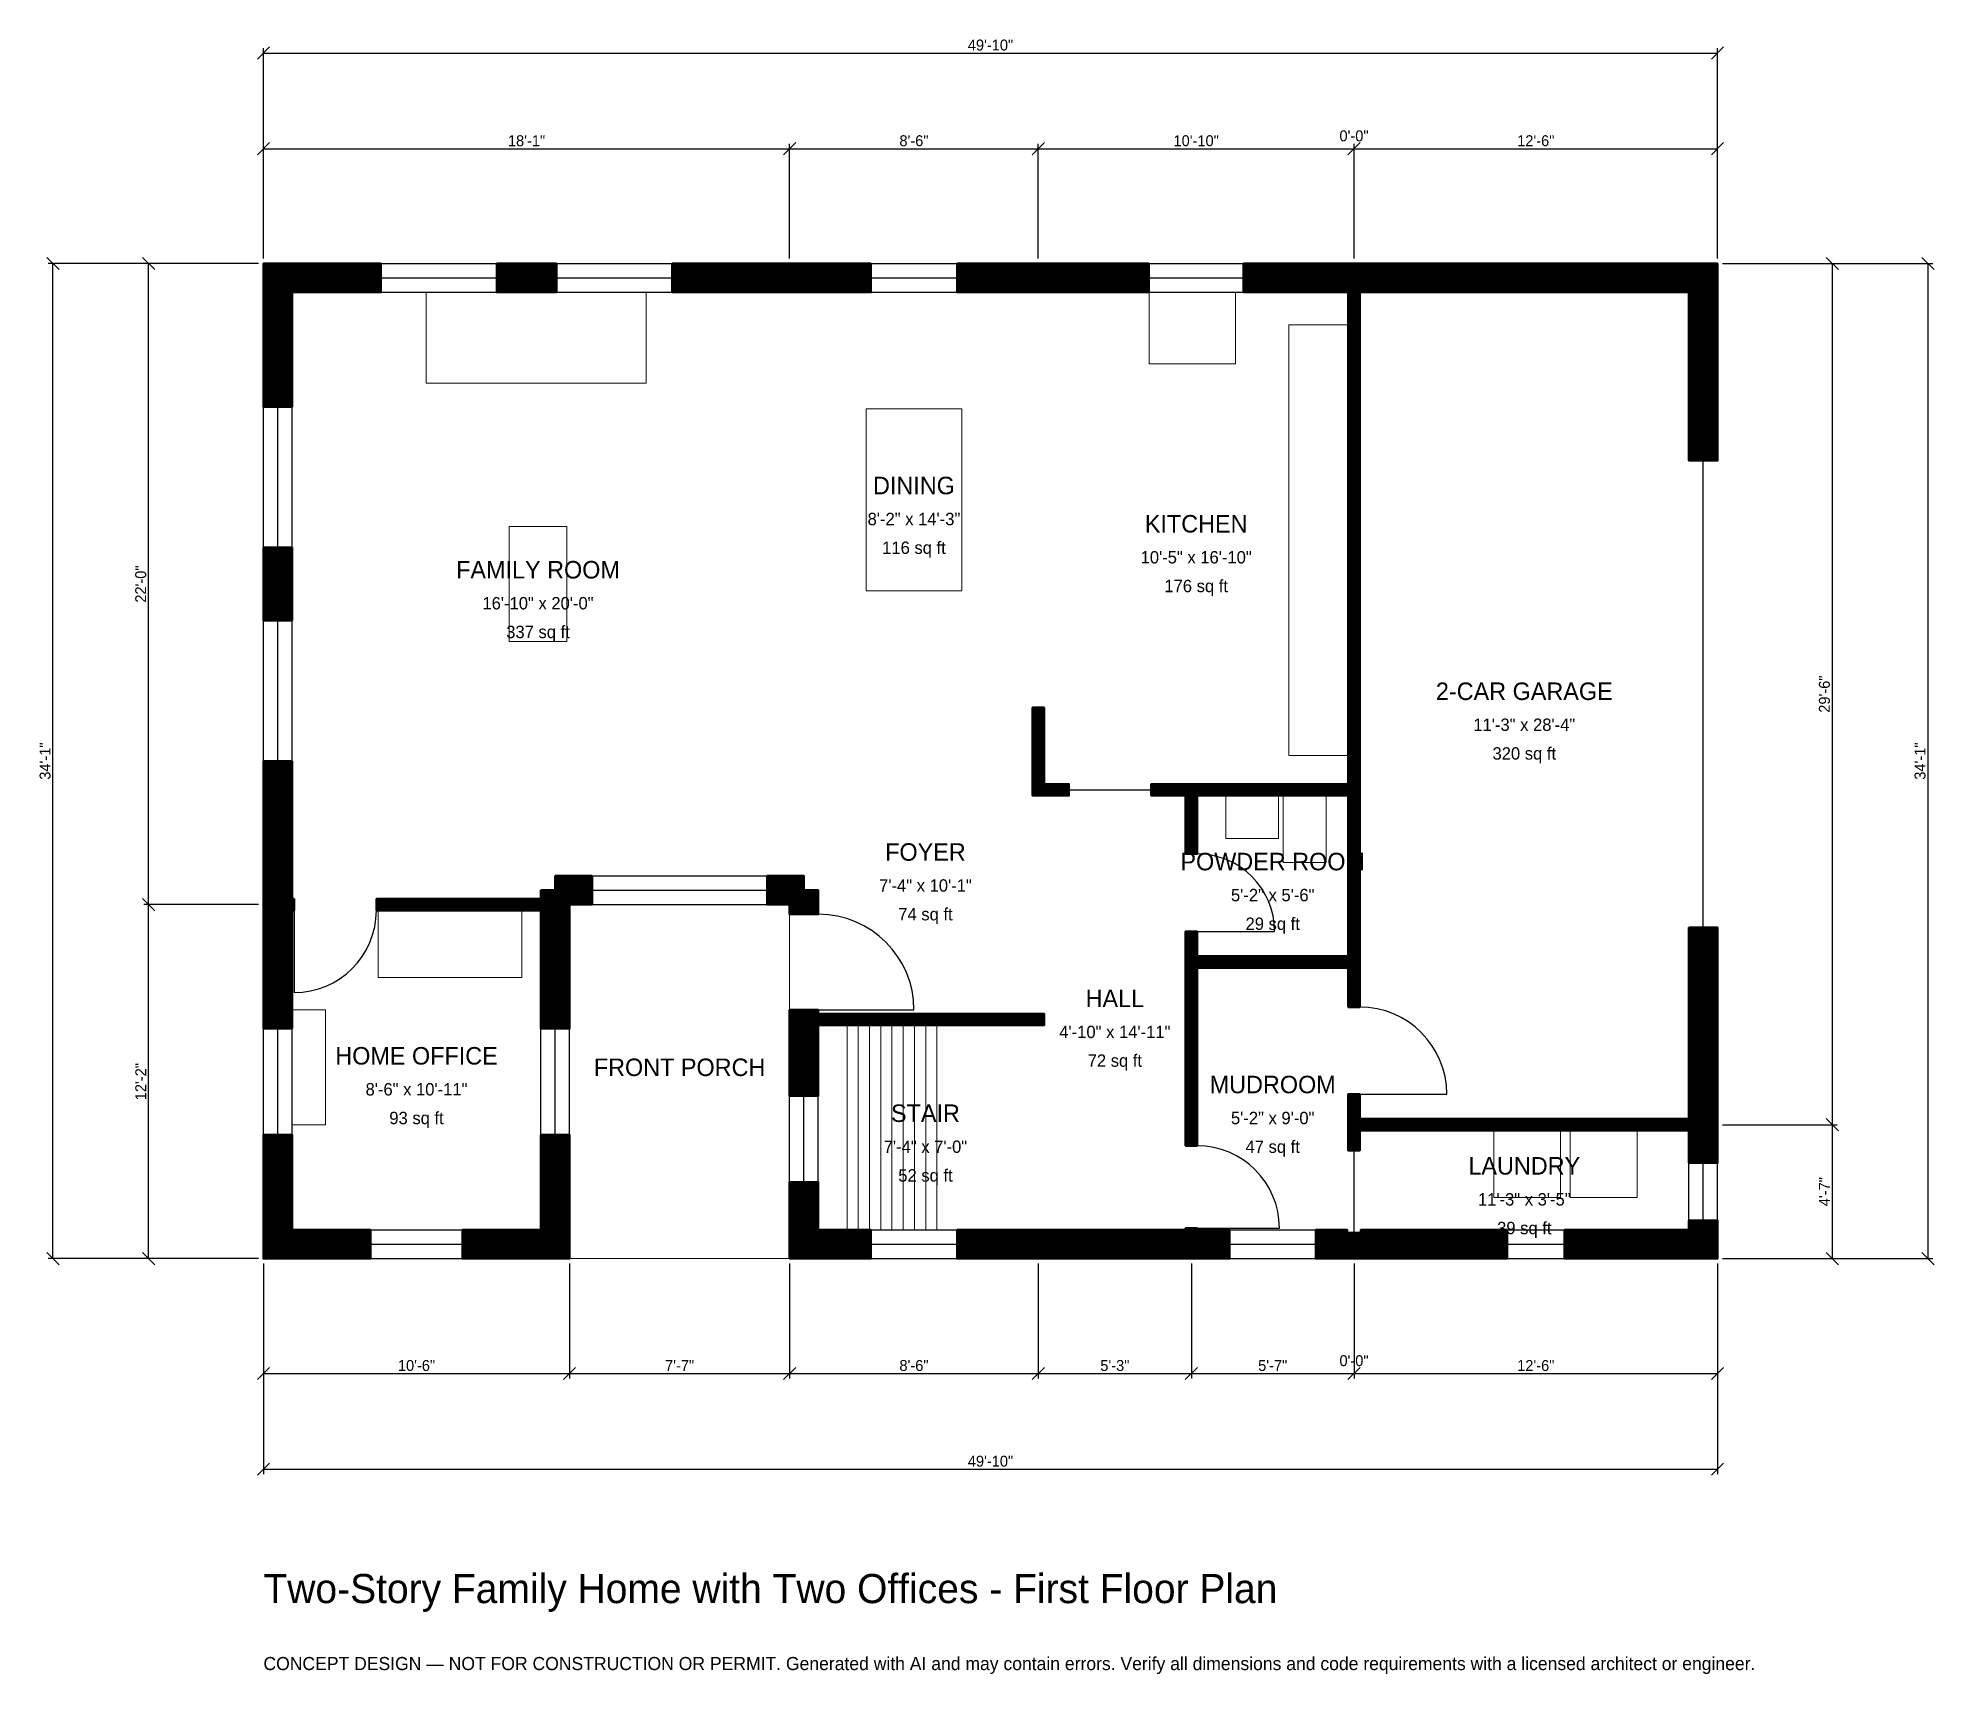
# Model space of a CAD drawing. Header units: inches. Extents: x -93 to 688, y -171 to 502.
import ezdxf
from ezdxf.enums import TextEntityAlignment as Align

# ---------------------------------------------------------------- set-up
doc = ezdxf.new("R2010")
doc.units = ezdxf.units.IN
doc.header["$MEASUREMENT"] = 0
doc.linetypes.add('DASHED', pattern=[0.6, 0.5, -0.1])
for name, color, linetype, lineweight in [('A-ANNO-DIMS', 1, 'Continuous', 13), ('A-ANNO-TEXT', 7, 'Continuous', 18), ('A-AREA-IDEN', 7, 'Continuous', 18), ('A-DOOR', 2, 'Continuous', 25), ('A-FLOR-FIXT', 9, 'Continuous', 13), ('A-FLOR-STRS', 3, 'Continuous', 18), ('A-FURN', 9, 'Continuous', 13), ('A-GLAZ', 4, 'Continuous', 25), ('A-SITE-PAVE', 8, 'Continuous', 13), ('A-WALL', 7, 'Continuous', 50), ('A-WALL-PATT', 8, 'Continuous', 13)]:
    doc.layers.add(name, color=color, linetype=linetype, lineweight=lineweight)
doc.dimstyles.new('PLAN', dxfattribs={"dimtxt": 4.5, "dimasz": 3, "dimexe": 2, "dimexo": 2, "dimgap": 1, "dimtad": 1, "dimdec": 0, "dimlunit": 4, "dimtsz": 2.5, "dimcen": 2.5, "dimclrd": 1, "dimclre": 1, "dimazin": 3, "dimtfac": 1, "dimtmove": 0, "dimatfit": 3})

msp = doc.modelspace()

# ---------------------------------------------------------------- hatches: boundary and pattern name
at = {"layer": 'A-WALL-PATT'}
h = msp.add_hatch(dxfattribs=at)
h.set_pattern_fill('ANSI31', color=8, scale=0.8)
h.paths.add_polyline_path([(0, 143.3071), (0, 148.0315), (0, 148.0315), (0, 151.5748), (0, 204.6588), (11.811, 204.6588), (11.811, 151.5748), (11.811, 148.0315), (12.5984, 148.0315), (12.5984, 143.3071), (11.811, 143.3071), (11.811, 139.7638), (11.811, 94.685), (0, 94.685), (0, 139.7638), (0, 143.3071), (0, 143.3071)])
h.paths.add_polyline_path([(0, 292.5853), (11.811, 292.5853), (11.811, 262.5328), (0, 262.5328), (0, 292.5853)])
h.paths.add_polyline_path([(0, 397.6378), (0, 397.6378), (0, 409.4488), (0, 409.4488), (0, 409.4489), (11.811, 409.4489), (11.811, 409.4488), (48.3596, 409.4488), (48.3596, 397.6378), (11.811, 397.6378), (11.811, 350.4593), (0, 350.4593), (0, 397.6378)])
h.paths.add_polyline_path([(120.5381, 409.4488), (120.5381, 397.6378), (95.9974, 397.6378), (95.9974, 409.4488), (120.5381, 409.4488)])
h.paths.add_polyline_path([(210.6299, 409.4488), (222.4409, 409.4488), (250, 409.4488), (250, 397.6378), (222.4409, 397.6378), (210.6299, 397.6378), (168.1759, 397.6378), (168.1759, 409.4488), (210.6299, 409.4488)])
h.paths.add_polyline_path([(312.9921, 409.4488), (324.8031, 409.4488), (364.3701, 409.4488), (364.3701, 397.6378), (324.8031, 397.6378), (312.9921, 397.6378), (285.4331, 397.6378), (285.4331, 409.4488), (312.9921, 409.4488)])
h.paths.add_polyline_path([(442.9134, 409.4488), (446.4567, 409.4488), (446.4567, 409.4489), (451.1811, 409.4489), (451.1811, 409.4488), (454.7244, 409.4488), (586.6142, 409.4488), (586.6142, 409.4489), (598.4252, 409.4489), (598.4252, 409.4488), (598.4252, 409.4488), (598.4252, 397.6378), (598.4252, 397.6378), (598.4252, 328.3465), (586.6142, 328.3465), (586.6142, 397.6378), (454.7244, 397.6378), (451.1811, 397.6378), (451.1811, 195.2756), (451.1811, 190.5512), (451.1811, 124.4094), (451.1811, 119.685), (451.1811, 103.5433), (446.4567, 103.5433), (446.4567, 119.685), (384.252, 119.685), (384.252, 46.4567), (379.5276, 46.4567), (379.5276, 119.685), (379.5276, 124.4094), (379.5276, 134.6457), (384.252, 134.6457), (384.252, 124.4094), (446.4567, 124.4094), (446.4567, 190.5512), (384.252, 190.5512), (384.252, 166.5354), (379.5276, 166.5354), (379.5276, 190.5512), (365.3543, 190.5512), (365.3543, 195.2756), (379.5276, 195.2756), (384.252, 195.2756), (446.4567, 195.2756), (446.4567, 397.6378), (442.9134, 397.6378), (403.3465, 397.6378), (403.3465, 409.4488), (442.9134, 409.4488)])
h.paths.add_polyline_path([(598.4252, 61.0236), (598.4252, 57.4803), (598.4252, 57.4803), (598.4252, 52.7559), (598.4252, 52.7559), (598.4252, 49.2126), (598.4252, 39.3701), (586.6142, 39.3701), (586.6142, 49.2126), (586.6142, 52.7559), (451.1811, 52.7559), (451.1811, 44.4882), (446.4567, 44.4882), (446.4567, 52.7559), (446.4567, 57.4803), (446.4567, 67.7165), (451.1811, 67.7165), (451.1811, 57.4803), (586.6142, 57.4803), (586.6142, 61.0236), (586.6142, 136.2205), (598.4252, 136.2205), (598.4252, 61.0236)])
h.paths.add_polyline_path([(598.4252, 11.811), (598.4252, 11.811), (598.4252, 0), (598.4252, 0), (598.4252, 0), (586.6142, 0), (586.6142, 0), (535.4331, 0), (535.4331, 11.811), (586.6142, 11.811), (586.6142, 15.748), (598.4252, 15.748), (598.4252, 11.811)])
h.paths.add_polyline_path([(454.7244, 0), (451.1811, 0), (451.1811, 0), (446.4567, 0), (446.4567, 0), (442.9134, 0), (433.0709, 0), (433.0709, 11.811), (442.9134, 11.811), (446.063, 11.811), (446.063, 10.6299), (451.5748, 10.6299), (451.5748, 11.811), (454.7244, 11.811), (511.811, 11.811), (511.811, 0), (454.7244, 0)])
h.paths.add_polyline_path([(387.7953, 0), (384.252, 0), (384.252, 0), (379.5276, 0), (379.5276, 0), (375.9843, 0), (324.8031, 0), (312.9921, 0), (285.4331, 0), (285.4331, 11.811), (312.9921, 11.811), (324.8031, 11.811), (375.9843, 11.811), (379.5276, 11.811), (379.5276, 12.5984), (384.252, 12.5984), (384.252, 11.811), (387.7953, 11.811), (397.6378, 11.811), (397.6378, 0), (387.7953, 0)])
h.paths.add_polyline_path([(228.3465, 0), (228.3465, 0), (216.5354, 0), (216.5354, 0), (216.5354, 0), (216.5354, 11.811), (216.5354, 11.811), (216.5354, 31.4961), (228.3465, 31.4961), (228.3465, 11.811), (250, 11.811), (250, 0), (228.3465, 0)])
h.paths.add_polyline_path([(216.5354, 92.5197), (216.5354, 96.063), (216.5354, 96.063), (216.5354, 100.7874), (216.5354, 100.7874), (216.5354, 102.3622), (228.3465, 102.3622), (228.3465, 100.7874), (321.2598, 100.7874), (321.2598, 96.063), (228.3465, 96.063), (228.3465, 92.5197), (228.3465, 66.9291), (216.5354, 66.9291), (216.5354, 92.5197)])
h.paths.add_polyline_path([(216.5354, 145.6693), (207.2835, 145.6693), (207.2835, 157.4803), (222.4409, 157.4803), (222.4409, 151.5748), (228.3465, 151.5748), (228.3465, 141.7323), (216.5354, 141.7323), (216.5354, 145.6693)])
h.paths.add_polyline_path([(128.3465, 145.6693), (128.3465, 145.6693), (125.9843, 145.6693), (125.9843, 143.3071), (125.9843, 143.3071), (125.9843, 94.685), (114.1732, 94.685), (114.1732, 143.3071), (46.4567, 143.3071), (46.4567, 148.0315), (114.1732, 148.0315), (114.1732, 151.5748), (120.0787, 151.5748), (120.0787, 157.4803), (135.2362, 157.4803), (135.2362, 145.6693), (128.3465, 145.6693)])
h.paths.add_polyline_path([(125.9843, 11.811), (125.9843, 11.811), (125.9843, 0), (125.9843, 0), (125.9843, 0), (114.1732, 0), (114.1732, 0), (81.8898, 0), (81.8898, 11.811), (114.1732, 11.811), (114.1732, 50.9843), (125.9843, 50.9843), (125.9843, 11.811)])
h.paths.add_polyline_path([(11.811, 0), (11.811, 0), (0, 0), (0, 0), (0, 0), (0, 11.811), (0, 11.811), (0, 50.9843), (11.811, 50.9843), (11.811, 11.811), (44.0945, 11.811), (44.0945, 0), (11.811, 0)])
h.paths.add_polyline_path([(321.2598, 190.5512), (316.5354, 190.5512), (316.5354, 195.2756), (316.5354, 226.7717), (321.2598, 226.7717), (321.2598, 195.2756), (331.4961, 195.2756), (331.4961, 190.5512), (321.2598, 190.5512)])

# ---------------------------------------------------------------- linework, layer by layer
at = {"layer": 'A-DOOR', "linetype": 'DASHED'}
msp.add_line((592.5197, 136.2205), (592.5197, 328.3465), dxfattribs=at)
at = {"layer": 'A-DOOR'}
for p, q in [((331.4961, 192.9134), (365.3543, 192.9134)), ((12.5984, 143.3071), (12.5984, 109.4488)), ((384.252, 134.6457), (416.1417, 134.6457)), ((228.3465, 102.3622), (267.7165, 102.3622)), ((451.1811, 67.7165), (487.0079, 67.7165)), ((448.8189, 10.6299), (448.8189, 44.4882)), ((384.252, 12.5984), (418.1102, 12.5984))]:
    msp.add_line(p, q, dxfattribs=at)
for centre, radius, start, end in [((384.252, 134.6457), 31.8898, 0, 90), ((12.5984, 143.3071), 33.8583, 270, 360), ((228.3465, 102.3622), 39.3701, 0, 90), ((451.1811, 67.7165), 35.8268, 0, 90), ((384.252, 12.5984), 33.8583, 0, 90)]:
    msp.add_arc(centre, radius, start, end, dxfattribs=at)
at = {"layer": 'A-FLOR-FIXT'}
for points in [[(422.0472, 207.0866), (446.4567, 207.0866), (446.4567, 384.252), (422.0472, 384.252)], [(396.063, 172.8346), (417.7165, 172.8346), (417.7165, 190.5512), (396.063, 190.5512)], [(419.685, 162.9921), (437.4016, 162.9921), (437.4016, 190.5512), (419.685, 190.5512)]]:
    msp.add_lwpolyline(points, close=True, dxfattribs=at)
at = {"layer": 'A-FLOR-STRS'}
for p, q in [((240.1575, 11.811), (240.1575, 96.063)), ((244.7835, 11.811), (244.7835, 96.063)), ((249.4094, 11.811), (249.4094, 96.063)), ((254.0354, 11.811), (254.0354, 96.063)), ((258.6614, 11.811), (258.6614, 96.063)), ((263.2874, 11.811), (263.2874, 96.063)), ((267.9134, 11.811), (267.9134, 96.063)), ((272.5394, 11.811), (272.5394, 96.063)), ((277.1654, 11.811), (277.1654, 96.063))]:
    msp.add_line(p, q, dxfattribs=at)
at = {"layer": 'A-FURN'}
for points in [[(66.9291, 360.2362), (157.4803, 360.2362), (157.4803, 397.6378), (66.9291, 397.6378)], [(364.5669, 368.1102), (400, 368.1102), (400, 397.6378), (364.5669, 397.6378)], [(248.0315, 274.8031), (287.4016, 274.8031), (287.4016, 349.6063), (248.0315, 349.6063)], [(101.1811, 253.937), (124.8031, 253.937), (124.8031, 301.1811), (101.1811, 301.1811)], [(47.2441, 115.748), (106.2992, 115.748), (106.2992, 143.3071), (47.2441, 143.3071)], [(11.811, 55.1181), (25.5906, 55.1181), (25.5906, 102.3622), (11.811, 102.3622)], [(506.2992, 25.1969), (533.8583, 25.1969), (533.8583, 52.7559), (506.2992, 52.7559)], [(537.7953, 25.1969), (565.3543, 25.1969), (565.3543, 52.7559), (537.7953, 52.7559)]]:
    msp.add_lwpolyline(points, close=True, dxfattribs=at)
at = {"layer": 'A-GLAZ'}
for p, q in [((48.3596, 409.4488), (95.9974, 409.4488)), ((120.5381, 409.4488), (168.1759, 409.4488)), ((250, 409.4488), (285.4331, 409.4488)), ((364.3701, 409.4488), (403.3465, 409.4488)), ((48.3596, 403.5433), (95.9974, 403.5433)), ((120.5381, 403.5433), (168.1759, 403.5433)), ((250, 403.5433), (285.4331, 403.5433)), ((364.3701, 403.5433), (403.3465, 403.5433)), ((48.3596, 397.6378), (95.9974, 397.6378)), ((120.5381, 397.6378), (168.1759, 397.6378)), ((250, 397.6378), (285.4331, 397.6378)), ((364.3701, 397.6378), (403.3465, 397.6378)), ((0, 292.5853), (0, 350.4593)), ((5.9055, 292.5853), (5.9055, 350.4593)), ((11.811, 292.5853), (11.811, 350.4593)), ((0, 204.6588), (0, 262.5328)), ((5.9055, 204.6588), (5.9055, 262.5328)), ((11.811, 204.6588), (11.811, 262.5328)), ((135.2362, 157.4803), (207.2835, 157.4803)), ((135.2362, 151.5748), (207.2835, 151.5748)), ((135.2362, 145.6693), (207.2835, 145.6693)), ((0, 50.9843), (0, 94.685)), ((5.9055, 50.9843), (5.9055, 94.685)), ((11.811, 50.9843), (11.811, 94.685)), ((114.1732, 50.9843), (114.1732, 94.685)), ((120.0787, 50.9843), (120.0787, 94.685)), ((125.9843, 50.9843), (125.9843, 94.685)), ((216.5354, 31.4961), (216.5354, 66.9291)), ((222.4409, 31.4961), (222.4409, 66.9291)), ((228.3465, 31.4961), (228.3465, 66.9291)), ((586.6142, 15.748), (586.6142, 39.3701)), ((592.5197, 15.748), (592.5197, 39.3701)), ((598.4252, 15.748), (598.4252, 39.3701)), ((44.0945, 11.811), (81.8898, 11.811)), ((250, 11.811), (285.4331, 11.811)), ((397.6378, 11.811), (433.0709, 11.811)), ((511.811, 11.811), (535.4331, 11.811)), ((44.0945, 5.9055), (81.8898, 5.9055)), ((44.0945, 0), (81.8898, 0)), ((250, 5.9055), (285.4331, 5.9055)), ((250, 0), (285.4331, 0)), ((397.6378, 5.9055), (433.0709, 5.9055)), ((397.6378, 0), (433.0709, 0)), ((511.811, 5.9055), (535.4331, 5.9055)), ((511.811, 0), (535.4331, 0))]:
    msp.add_line(p, q, dxfattribs=at)
at = {"layer": 'A-SITE-PAVE', "linetype": 'DASHED'}
msp.add_lwpolyline([(125.9843, 0), (216.5354, 0), (216.5354, 145.6693), (125.9843, 145.6693)], close=True, dxfattribs=at)
at = {"layer": 'A-WALL'}
for points in [[(0, 397.6378), (0, 397.6378), (0, 409.4488), (0, 409.4488), (0, 409.4489), (11.811, 409.4489), (11.811, 409.4488), (48.3596, 409.4488), (48.3596, 397.6378), (11.811, 397.6378), (11.811, 350.4593), (0, 350.4593), (0, 397.6378)], [(120.5381, 409.4488), (120.5381, 397.6378), (95.9974, 397.6378), (95.9974, 409.4488), (120.5381, 409.4488)], [(210.6299, 409.4488), (222.4409, 409.4488), (250, 409.4488), (250, 397.6378), (222.4409, 397.6378), (210.6299, 397.6378), (168.1759, 397.6378), (168.1759, 409.4488), (210.6299, 409.4488)], [(312.9921, 409.4488), (324.8031, 409.4488), (364.3701, 409.4488), (364.3701, 397.6378), (324.8031, 397.6378), (312.9921, 397.6378), (285.4331, 397.6378), (285.4331, 409.4488), (312.9921, 409.4488)], [(442.9134, 409.4488), (446.4567, 409.4488), (446.4567, 409.4489), (451.1811, 409.4489), (451.1811, 409.4488), (454.7244, 409.4488), (586.6142, 409.4488), (586.6142, 409.4489), (598.4252, 409.4489), (598.4252, 409.4488), (598.4252, 409.4488), (598.4252, 397.6378), (598.4252, 397.6378), (598.4252, 328.3465), (586.6142, 328.3465), (586.6142, 397.6378), (454.7244, 397.6378), (451.1811, 397.6378), (451.1811, 195.2756), (451.1811, 190.5512), (451.1811, 124.4094), (451.1811, 119.685), (451.1811, 103.5433), (446.4567, 103.5433), (446.4567, 119.685), (384.252, 119.685), (384.252, 46.4567), (379.5276, 46.4567), (379.5276, 119.685), (379.5276, 124.4094), (379.5276, 134.6457), (384.252, 134.6457), (384.252, 124.4094), (446.4567, 124.4094), (446.4567, 190.5512), (384.252, 190.5512), (384.252, 166.5354), (379.5276, 166.5354), (379.5276, 190.5512), (365.3543, 190.5512), (365.3543, 195.2756), (379.5276, 195.2756), (384.252, 195.2756), (446.4567, 195.2756), (446.4567, 397.6378), (442.9134, 397.6378), (403.3465, 397.6378), (403.3465, 409.4488), (442.9134, 409.4488)], [(0, 292.5853), (11.811, 292.5853), (11.811, 262.5328), (0, 262.5328), (0, 292.5853)], [(321.2598, 190.5512), (316.5354, 190.5512), (316.5354, 195.2756), (316.5354, 226.7717), (321.2598, 226.7717), (321.2598, 195.2756), (331.4961, 195.2756), (331.4961, 190.5512), (321.2598, 190.5512)], [(0, 143.3071), (0, 148.0315), (0, 148.0315), (0, 151.5748), (0, 204.6588), (11.811, 204.6588), (11.811, 151.5748), (11.811, 148.0315), (12.5984, 148.0315), (12.5984, 143.3071), (11.811, 143.3071), (11.811, 139.7638), (11.811, 94.685), (0, 94.685), (0, 139.7638), (0, 143.3071), (0, 143.3071)], [(128.3465, 145.6693), (128.3465, 145.6693), (125.9843, 145.6693), (125.9843, 143.3071), (125.9843, 143.3071), (125.9843, 94.685), (114.1732, 94.685), (114.1732, 143.3071), (46.4567, 143.3071), (46.4567, 148.0315), (114.1732, 148.0315), (114.1732, 151.5748), (120.0787, 151.5748), (120.0787, 157.4803), (135.2362, 157.4803), (135.2362, 145.6693), (128.3465, 145.6693)], [(216.5354, 145.6693), (207.2835, 145.6693), (207.2835, 157.4803), (222.4409, 157.4803), (222.4409, 151.5748), (228.3465, 151.5748), (228.3465, 141.7323), (216.5354, 141.7323), (216.5354, 145.6693)], [(598.4252, 61.0236), (598.4252, 57.4803), (598.4252, 57.4803), (598.4252, 52.7559), (598.4252, 52.7559), (598.4252, 49.2126), (598.4252, 39.3701), (586.6142, 39.3701), (586.6142, 49.2126), (586.6142, 52.7559), (451.1811, 52.7559), (451.1811, 44.4882), (446.4567, 44.4882), (446.4567, 52.7559), (446.4567, 57.4803), (446.4567, 67.7165), (451.1811, 67.7165), (451.1811, 57.4803), (586.6142, 57.4803), (586.6142, 61.0236), (586.6142, 136.2205), (598.4252, 136.2205), (598.4252, 61.0236)], [(216.5354, 92.5197), (216.5354, 96.063), (216.5354, 96.063), (216.5354, 100.7874), (216.5354, 100.7874), (216.5354, 102.3622), (228.3465, 102.3622), (228.3465, 100.7874), (321.2598, 100.7874), (321.2598, 96.063), (228.3465, 96.063), (228.3465, 92.5197), (228.3465, 66.9291), (216.5354, 66.9291), (216.5354, 92.5197)], [(11.811, 0), (11.811, 0), (0, 0), (0, 0), (0, 0), (0, 11.811), (0, 11.811), (0, 50.9843), (11.811, 50.9843), (11.811, 11.811), (44.0945, 11.811), (44.0945, 0), (11.811, 0)], [(125.9843, 11.811), (125.9843, 11.811), (125.9843, 0), (125.9843, 0), (125.9843, 0), (114.1732, 0), (114.1732, 0), (81.8898, 0), (81.8898, 11.811), (114.1732, 11.811), (114.1732, 50.9843), (125.9843, 50.9843), (125.9843, 11.811)], [(228.3465, 0), (228.3465, 0), (216.5354, 0), (216.5354, 0), (216.5354, 0), (216.5354, 11.811), (216.5354, 11.811), (216.5354, 31.4961), (228.3465, 31.4961), (228.3465, 11.811), (250, 11.811), (250, 0), (228.3465, 0)], [(598.4252, 11.811), (598.4252, 11.811), (598.4252, 0), (598.4252, 0), (598.4252, 0), (586.6142, 0), (586.6142, 0), (535.4331, 0), (535.4331, 11.811), (586.6142, 11.811), (586.6142, 15.748), (598.4252, 15.748), (598.4252, 11.811)], [(387.7953, 0), (384.252, 0), (384.252, 0), (379.5276, 0), (379.5276, 0), (375.9843, 0), (324.8031, 0), (312.9921, 0), (285.4331, 0), (285.4331, 11.811), (312.9921, 11.811), (324.8031, 11.811), (375.9843, 11.811), (379.5276, 11.811), (379.5276, 12.5984), (384.252, 12.5984), (384.252, 11.811), (387.7953, 11.811), (397.6378, 11.811), (397.6378, 0), (387.7953, 0)], [(454.7244, 0), (451.1811, 0), (451.1811, 0), (446.4567, 0), (446.4567, 0), (442.9134, 0), (433.0709, 0), (433.0709, 11.811), (442.9134, 11.811), (446.063, 11.811), (446.063, 10.6299), (451.5748, 10.6299), (451.5748, 11.811), (454.7244, 11.811), (511.811, 11.811), (511.811, 0), (454.7244, 0)]]:
    msp.add_lwpolyline(points, close=True, dxfattribs=at)

# ---------------------------------------------------------------- texts
at = {"layer": 'A-ANNO-TEXT'}
for s, height, p in [('Two-Story Family Home with Two Offices - First Floor Plan', 12, (0, -141.7323)), ('CONCEPT DESIGN — NOT FOR CONSTRUCTION OR PERMIT. Generated with AI and may contain errors. Verify all dimensions and code requirements with a licensed architect or engineer.', 5.4, (0, -169.2913))]:
    msp.add_text(s, height=height, dxfattribs=at).set_placement(p)
at = {"layer": 'A-AREA-IDEN'}
for s, height, p in [('DINING', 7.2, (267.7165, 318.1102)), ('8\'-2" x 14\'-3"', 5.1, (267.7165, 304.3307)), ('KITCHEN', 7.2, (383.8583, 302.3622)), ('116 sq ft', 5.1, (267.7165, 292.5197)), ('10\'-5" x 16\'-10"', 5.1, (383.8583, 288.5827)), ('FAMILY ROOM', 7.2, (112.9921, 283.4646)), ('176 sq ft', 5.1, (383.8583, 276.7717)), ('16\'-10" x 20\'-0"', 5.1, (112.9921, 269.685)), ('337 sq ft', 5.1, (112.9921, 257.874)), ('2-CAR GARAGE', 7.2, (518.8976, 233.4646)), ('11\'-3" x 28\'-4"', 5.1, (518.8976, 219.685)), ('320 sq ft', 5.1, (518.8976, 207.874)), ('FOYER', 7.2, (272.4409, 167.3228)), ('POWDER ROOM', 7.2, (415.3543, 163.3858)), ('7\'-4" x 10\'-1"', 5.1, (272.4409, 153.5433)), ('5\'-2" x 5\'-6"', 5.1, (415.3543, 149.6063)), ('74 sq ft', 5.1, (272.4409, 141.7323)), ('29 sq ft', 5.1, (415.3543, 137.7953)), ('HALL', 7.2, (350.3937, 107.0866)), ('4\'-10" x 14\'-11"', 5.1, (350.3937, 93.3071)), ('HOME OFFICE', 7.2, (62.9921, 83.4646)), ('FRONT PORCH', 7.2, (171.2598, 78.7402)), ('72 sq ft', 5.1, (350.3937, 81.4961)), ('8\'-6" x 10\'-11"', 5.1, (62.9921, 69.685)), ('MUDROOM', 7.2, (415.3543, 71.6535)), ('STAIR', 7.2, (272.4409, 59.8425)), ('93 sq ft', 5.1, (62.9921, 57.874)), ('5\'-2" x 9\'-0"', 5.1, (415.3543, 57.874)), ('7\'-4" x 7\'-0"', 5.1, (272.4409, 46.063)), ('47 sq ft', 5.1, (415.3543, 46.063)), ('LAUNDRY', 7.2, (518.8976, 38.189)), ('52 sq ft', 5.1, (272.4409, 34.252)), ('11\'-3" x 3\'-5"', 5.1, (518.8976, 24.4094)), ('39 sq ft', 5.1, (518.8976, 12.5984))]:
    msp.add_text(s, height=height, dxfattribs=at).set_placement(p, align=Align.MIDDLE_CENTER)

# ---------------------------------------------------------------- dimensions: what is measured, and where the dimension line sits
at = {"layer": 'A-ANNO-DIMS'}
for base, p1, p2, text in [((0, 496.063), (0, 409.4488), (598.4252, 409.4488), '49\'-10"'), ((0, 456.6929), (0, 409.4488), (216.5354, 409.4488), '18\'-1"'), ((216.5354, 456.6929), (216.5354, 409.4488), (318.8976, 409.4488), '8\'-6"'), ((318.8976, 456.6929), (318.8976, 409.4488), (448.8189, 409.4488), '10\'-10"'), ((448.8189, 456.6929), (448.8189, 409.4488), (448.8189, 409.4488), '0\'-0"'), ((448.8189, 456.6929), (448.8189, 409.4488), (598.4252, 409.4488), '12\'-6"'), ((0, -47.2441), (0, 0), (125.9843, 0), '10\'-6"'), ((0, -86.6142), (0, 0), (598.4252, 0), '49\'-10"'), ((125.9843, -47.2441), (125.9843, 0), (216.5354, 0), '7\'-7"'), ((216.5354, -47.2441), (216.5354, 0), (318.8976, 0), '8\'-6"'), ((318.8976, -47.2441), (318.8976, 0), (381.8898, 0), '5\'-3"'), ((381.8898, -47.2441), (381.8898, 0), (448.8189, 0), '5\'-7"'), ((448.8189, -47.2441), (448.8189, 0), (448.8189, 0), '0\'-0"'), ((448.8189, -47.2441), (448.8189, 0), (598.4252, 0), '12\'-6"')]:
    msp.add_linear_dim(base=base, p1=p1, p2=p2, text=text, dimstyle='PLAN', dxfattribs=at).render()
for base, p1, p2, text in [((-86.6142, 0), (0, 0), (0, 409.4488), '34\'-1"'), ((-47.2441, 145.6693), (0, 145.6693), (0, 409.4488), '22\'-0"'), ((645.6693, 55.1181), (598.4252, 55.1181), (598.4252, 409.4488), '29\'-6"'), ((685.0394, 0), (598.4252, 0), (598.4252, 409.4488), '34\'-1"'), ((-47.2441, 0), (0, 0), (0, 145.6693), '12\'-2"'), ((645.6693, 0), (598.4252, 0), (598.4252, 55.1181), '4\'-7"')]:
    msp.add_linear_dim(base=base, p1=p1, p2=p2, angle=90, text=text, dimstyle='PLAN', dxfattribs=at).render()

doc.saveas('drawing.dxf')
